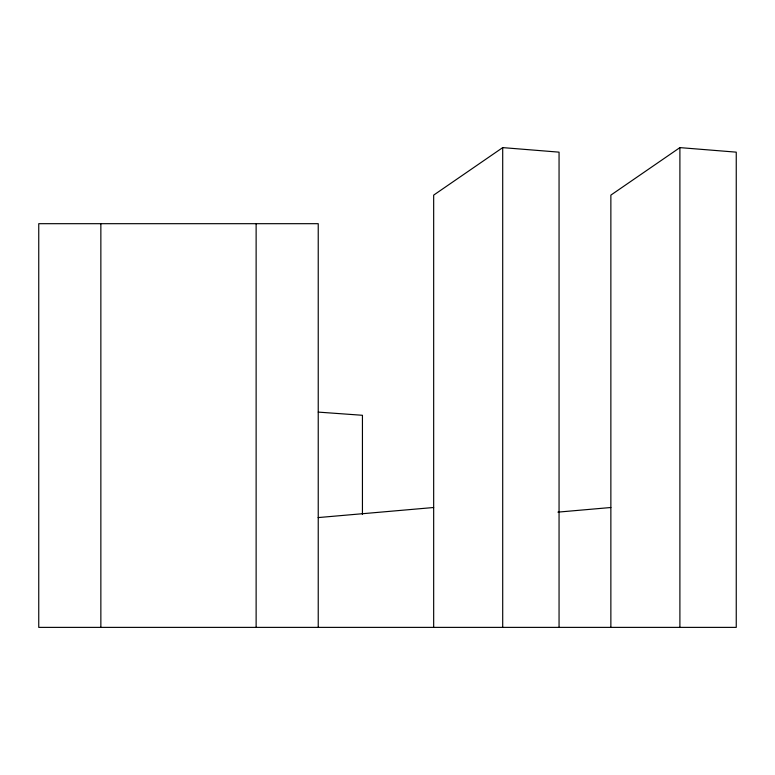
<?xml version="1.0" encoding="UTF-8"?>
<svg xmlns="http://www.w3.org/2000/svg" width="775" height="775" viewBox="0 0 775 775"><rect width="100%" height="100%" fill="white"/><g stroke="black" fill="none" stroke-linecap="round" stroke-linejoin="round"><path stroke-width="1.16" d="M559.056 627.382L559.056 152.152L502.704 147.618L433.671 195.116L433.671 627.382M318.234 627.382L318.234 223.684L38.75 223.684L38.75 627.382L736.25 627.382L736.25 152.152L679.898 147.618L610.865 195.116L610.865 627.382M318.128 517.584L433.671 507.509M557.913 512.13L610.865 507.509M318.244 412.106L362.438 415.284L362.438 514.513M679.898 147.618L679.898 627.382M502.704 147.618L502.704 627.382M256.128 223.684L256.128 627.382M100.857 223.684L100.857 627.382"/></g></svg>
